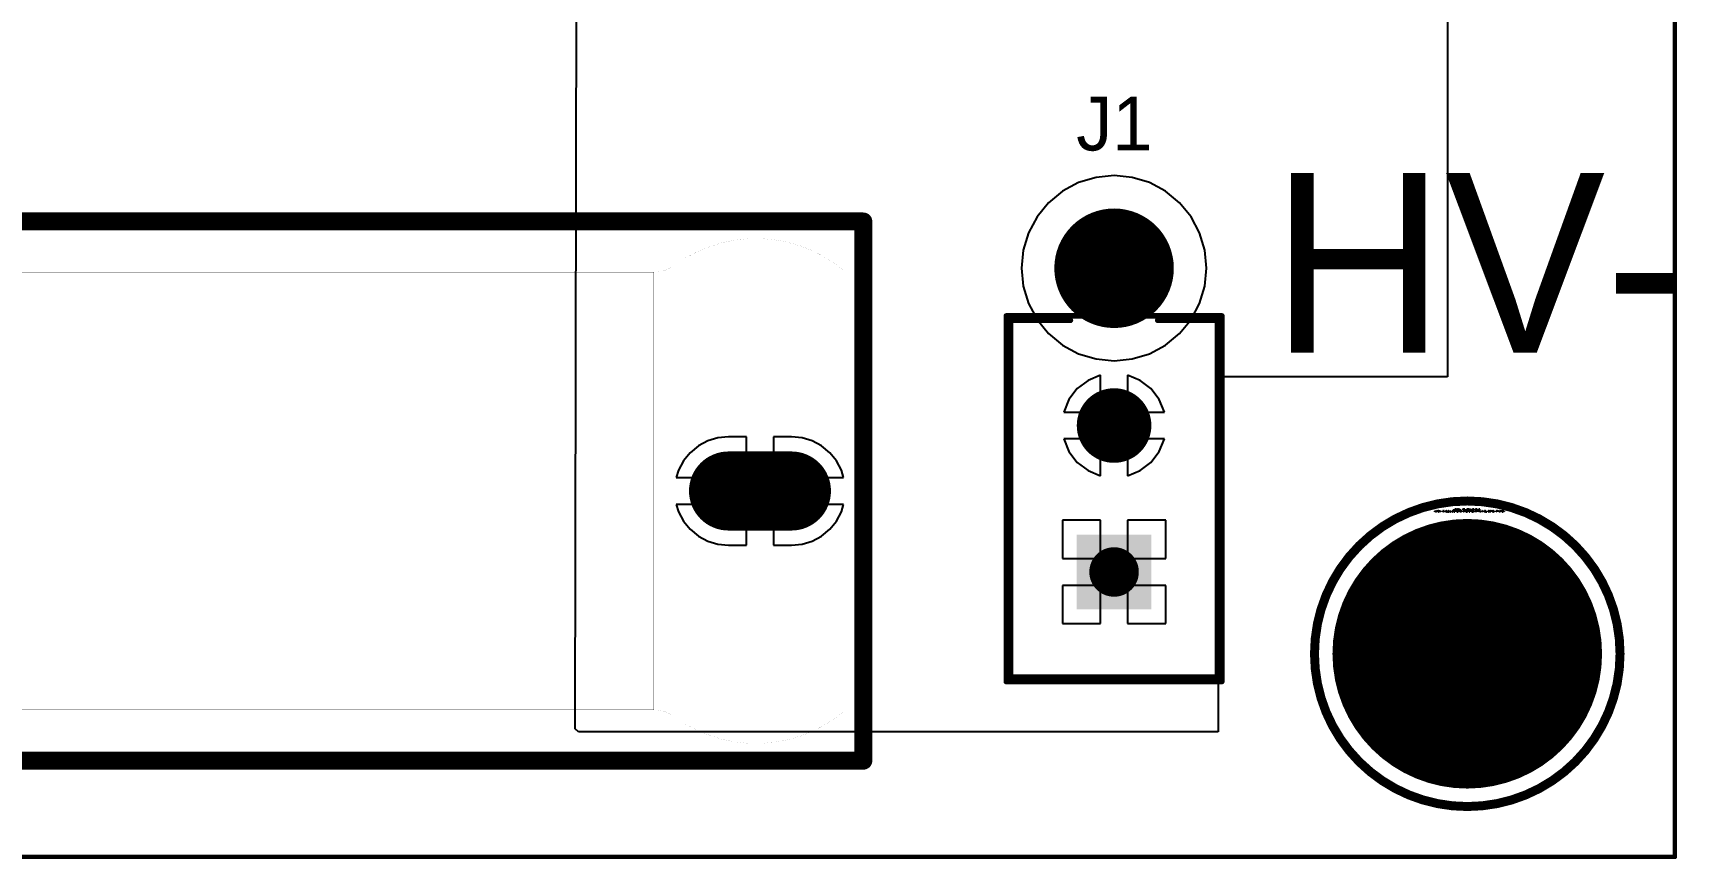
# Model space of a CAD drawing. Header units: millimetres. Extents: x 0 to 5.19, y 0 to 3.53.
# Drawn here: x 3.364 to 5.193, y -0.003 to 0.917 of the extents above; entities that cross this region are included whole.
import ezdxf

# ---------------------------------------------------------------- set-up
doc = ezdxf.new("R2010")
doc.units = ezdxf.units.MM
doc.header["$MEASUREMENT"] = 0
for name, color, linetype in [('BottomLayer', 5, 'Continuous'), ('BottomSolder', 6, 'Continuous'), ('KeepOutLayer', 6, 'Continuous'), ('Mechanical3', 76, 'Continuous'), ('Mechanical32', 56, 'Continuous'), ('Mechanical4', 56, 'Continuous'), ('Mechanical5', 56, 'Continuous'), ('Mechanical6', 56, 'Continuous'), ('Mechanical7', 56, 'Continuous'), ('MultiLayer', 9, 'Continuous'), ('PadHoleLayer', 156, 'Continuous'), ('TopLayer', 1, 'Continuous'), ('TopOverlay', 2, 'Continuous'), ('TopSolder', 216, 'Continuous')]:
    doc.layers.add(name, color=color, linetype=linetype)

# ---------------------------------------------------------------- blocks, each defined once
blk = doc.blocks.new('L25_7')
at = {"layer": 'BottomLayer', "const_width": 0.08}
blk.add_lwpolyline([(1.77, 0.0001), (1.84, 0.0001)], dxfattribs=at)
at = {"layer": 'BottomLayer', "const_width": 0.04}
for points in [[(1.75, 0.0001, 1), (1.79, 0.0001, 1)], [(1.82, 0.0001, 1), (1.86, 0.0001, 1)]]:
    blk.add_lwpolyline(points, format="xyb", close=True, dxfattribs=at)
at = {"layer": 'BottomSolder', "const_width": 0.088}
blk.add_lwpolyline([(1.77, 0.0001), (1.84, 0.0001)], dxfattribs=at)
at = {"layer": 'BottomSolder', "const_width": 0.044}
for points in [[(1.748, 0.0001, 1), (1.792, 0.0001, 1)], [(1.818, 0.0001, 1), (1.862, 0.0001, 1)]]:
    blk.add_lwpolyline(points, format="xyb", close=True, dxfattribs=at)
at = {"layer": 'Mechanical3', "const_width": 0.00005}
for points in [[(1.7102, 0.2514, -0.351487), (1.9005, 0.2436)], [(1.7102, 0.2514, -0.160107), (1.6865, 0.2436)], [(1.6865, -0.2434, -0.160107), (1.7102, -0.2512)], [(1.9005, -0.2434, -0.351487), (1.7102, -0.2512)]]:
    blk.add_lwpolyline(points, format="xyb", dxfattribs=at)
for points in [[(0.1145, 0.2436), (1.6865, 0.2436)], [(1.6865, 0.0001), (1.6865, 0.2436)], [(1.7102, 0.0001), (1.7102, 0.2514)], [(1.9005, 0.0001), (1.9005, 0.2436)], [(1.6865, -0.2434), (1.6865, 0.0001)], [(1.7102, -0.2512), (1.7102, 0.0001)], [(1.7505, -0.0099), (1.7505, 0.0101)], [(1.7505, 0.0101), (1.7605, 0.0101)], [(1.7605, 0.0101), (1.8405, 0.0101)], [(1.7605, -0.0099), (1.7605, 0.0101)], [(1.8405, 0.0101), (1.8505, 0.0101)], [(1.8405, -0.0099), (1.8405, 0.0101)], [(1.8505, -0.0099), (1.8505, 0.0101)], [(1.9005, -0.2434), (1.9005, 0.0001)], [(1.7505, -0.0099), (1.7605, -0.0099)], [(1.7605, -0.0099), (1.8405, -0.0099)], [(1.8405, -0.0099), (1.8505, -0.0099)], [(0.1145, -0.2434), (1.6865, -0.2434)]]:
    blk.add_lwpolyline(points, dxfattribs=at)
at = {"layer": 'Mechanical3', "const_width": 0.000025}
for points in [[(1.6865, 0.2436, 1), (1.6865, 0.2436, 1)], [(1.6865, 0.2436, 1), (1.6865, 0.2436, 1)], [(1.6865, 0.2436, 1), (1.6865, 0.2436, 1)], [(1.7102, 0.2514, 1), (1.7103, 0.2514, 1)], [(1.7102, 0.2514, 1), (1.7103, 0.2514, 1)], [(1.7102, 0.2514, 1), (1.7103, 0.2514, 1)], [(1.9005, 0.2436, 1), (1.9005, 0.2436, 1)], [(1.9005, 0.2436, 1), (1.9005, 0.2436, 1)], [(1.6865, 0.0001, 1), (1.6865, 0.0001, 1)], [(1.6865, 0.0001, 1), (1.6865, 0.0001, 1)], [(1.7102, 0.0001, 1), (1.7103, 0.0001, 1)], [(1.7102, 0.0001, 1), (1.7103, 0.0001, 1)], [(1.7505, 0.0101, 1), (1.7505, 0.0101, 1)], [(1.7505, 0.0101, 1), (1.7505, 0.0101, 1)], [(1.7605, 0.0101, 1), (1.7605, 0.0101, 1)], [(1.7605, 0.0101, 1), (1.7605, 0.0101, 1)], [(1.7605, 0.0101, 1), (1.7605, 0.0101, 1)], [(1.8405, 0.0101, 1), (1.8405, 0.0101, 1)], [(1.8405, 0.0101, 1), (1.8405, 0.0101, 1)], [(1.8405, 0.0101, 1), (1.8405, 0.0101, 1)], [(1.8505, 0.0101, 1), (1.8505, 0.0101, 1)], [(1.8505, 0.0101, 1), (1.8505, 0.0101, 1)], [(1.9005, 0.0001, 1), (1.9005, 0.0001, 1)], [(1.9005, 0.0001, 1), (1.9005, 0.0001, 1)], [(1.7505, -0.0099, 1), (1.7505, -0.0099, 1)], [(1.7505, -0.0099, 1), (1.7505, -0.0099, 1)], [(1.7605, -0.0099, 1), (1.7605, -0.0099, 1)], [(1.7605, -0.0099, 1), (1.7605, -0.0099, 1)], [(1.7605, -0.0099, 1), (1.7605, -0.0099, 1)], [(1.8405, -0.0099, 1), (1.8405, -0.0099, 1)], [(1.8405, -0.0099, 1), (1.8405, -0.0099, 1)], [(1.8405, -0.0099, 1), (1.8405, -0.0099, 1)], [(1.8505, -0.0099, 1), (1.8505, -0.0099, 1)], [(1.8505, -0.0099, 1), (1.8505, -0.0099, 1)], [(1.6865, -0.2434, 1), (1.6865, -0.2434, 1)], [(1.6865, -0.2434, 1), (1.6865, -0.2434, 1)], [(1.6865, -0.2434, 1), (1.6865, -0.2434, 1)], [(1.7102, -0.2512, 1), (1.7103, -0.2512, 1)], [(1.7102, -0.2512, 1), (1.7103, -0.2512, 1)], [(1.7102, -0.2512, 1), (1.7103, -0.2512, 1)], [(1.9005, -0.2434, 1), (1.9005, -0.2434, 1)], [(1.9005, -0.2434, 1), (1.9005, -0.2434, 1)]]:
    blk.add_lwpolyline(points, format="xyb", close=True, dxfattribs=at)
at = {"layer": 'MultiLayer', "const_width": 0.08}
blk.add_lwpolyline([(1.77, 0.0001), (1.84, 0.0001)], dxfattribs=at)
at = {"layer": 'MultiLayer', "const_width": 0.04}
for points in [[(1.75, 0.0001, 1), (1.79, 0.0001, 1)], [(1.82, 0.0001, 1), (1.86, 0.0001, 1)]]:
    blk.add_lwpolyline(points, format="xyb", close=True, dxfattribs=at)
at = {"layer": 'PadHoleLayer', "const_width": 0.0112}
blk.add_lwpolyline([(1.8369, -0.0168), (1.7731, -0.0168, -1), (1.7731, 0.017), (1.8369, 0.017, -1)], format="xyb", close=True, dxfattribs=at)
at = {"layer": 'TopLayer', "const_width": 0.08}
blk.add_lwpolyline([(1.77, 0.0001), (1.84, 0.0001)], dxfattribs=at)
at = {"layer": 'TopLayer', "const_width": 0.04}
for points in [[(1.75, 0.0001, 1), (1.79, 0.0001, 1)], [(1.82, 0.0001, 1), (1.86, 0.0001, 1)]]:
    blk.add_lwpolyline(points, format="xyb", close=True, dxfattribs=at)
at = {"layer": 'TopOverlay', "const_width": 0.02}
for points in [[(-0.12, 0.3), (1.92, 0.3)], [(1.92, -0.3), (1.92, 0.3)], [(-0.12, -0.3), (1.92, -0.3)]]:
    blk.add_lwpolyline(points, dxfattribs=at)
at = {"layer": 'TopOverlay', "const_width": 0.01}
for points in [[(1.915, 0.3, 1), (1.925, 0.3, 1)], [(1.915, 0.3, 1), (1.925, 0.3, 1)], [(1.915, -0.3, 1), (1.925, -0.3, 1)], [(1.915, -0.3, 1), (1.925, -0.3, 1)]]:
    blk.add_lwpolyline(points, format="xyb", close=True, dxfattribs=at)
at = {"layer": 'TopSolder', "const_width": 0.088}
blk.add_lwpolyline([(1.77, 0.0001), (1.84, 0.0001)], dxfattribs=at)
at = {"layer": 'TopSolder', "const_width": 0.044}
for points in [[(1.748, 0.0001, 1), (1.792, 0.0001, 1)], [(1.818, 0.0001, 1), (1.862, 0.0001, 1)]]:
    blk.add_lwpolyline(points, format="xyb", close=True, dxfattribs=at)
blk = doc.blocks.new('MTG_M3_HV_9')
at = {"layer": 'BottomLayer', "const_width": 0.07}
blk.add_lwpolyline([(-0.035, 0, 1), (0.035, 0, 1)], format="xyb", close=True, dxfattribs=at)
at = {"layer": 'BottomSolder', "const_width": 0.15}
blk.add_lwpolyline([(-0.075, 0, 1), (0.075, 0, 1)], format="xyb", close=True, dxfattribs=at)
at = {"layer": 'KeepOutLayer'}
for points, const_width in [([(0.17, 0, 1), (-0.17, 0, 1)], 0.01), ([(-0.1725, 0, 1), (-0.1675, 0, 1)], 0.005), ([(0.1675, 0, 1), (0.1725, 0, 1)], 0.005)]:
    blk.add_lwpolyline(points, format="xyb", close=True, dxfattribs=dict(at, const_width=const_width))
at = {"layer": 'Mechanical3'}
for p, q in [((-0.036, 0.159), (-0.036, 0.158)), ((-0.036, 0.158), (-0.036, 0.1585)), ((-0.036, 0.1585), (-0.0353, 0.1585)), ((-0.0353, 0.1585), (-0.0353, 0.159)), ((-0.0353, 0.159), (-0.0353, 0.158)), ((-0.035, 0.159), (-0.0347, 0.159)), ((-0.0348, 0.158), (-0.035, 0.158)), ((-0.035, 0.158), (-0.0347, 0.158)), ((-0.0347, 0.159), (-0.0348, 0.159)), ((-0.0348, 0.159), (-0.0348, 0.158)), ((-0.034, 0.159), (-0.0342, 0.1588)), ((-0.0342, 0.1588), (-0.0342, 0.1587)), ((-0.0342, 0.1587), (-0.034, 0.1585)), ((-0.034, 0.158), (-0.0342, 0.1582)), ((-0.0337, 0.159), (-0.034, 0.159)), ((-0.034, 0.1585), (-0.0337, 0.1585)), ((-0.0337, 0.158), (-0.034, 0.158)), ((-0.0335, 0.1588), (-0.0337, 0.159)), ((-0.0337, 0.1585), (-0.0335, 0.1583)), ((-0.0335, 0.1582), (-0.0337, 0.158)), ((-0.0335, 0.1583), (-0.0335, 0.1582)), ((-0.0332, 0.159), (-0.0325, 0.159)), ((-0.0325, 0.159), (-0.0328, 0.159)), ((-0.0328, 0.159), (-0.0328, 0.158)), ((-0.032, 0.159), (-0.0322, 0.1588)), ((-0.0322, 0.1588), (-0.0322, 0.1582)), ((-0.0322, 0.1582), (-0.032, 0.158)), ((-0.0317, 0.159), (-0.032, 0.159)), ((-0.032, 0.158), (-0.0317, 0.158)), ((-0.0315, 0.1588), (-0.0317, 0.159)), ((-0.0317, 0.158), (-0.0315, 0.1582)), ((-0.0315, 0.1582), (-0.0315, 0.1588)), ((-0.0312, 0.158), (-0.0312, 0.159)), ((-0.0312, 0.159), (-0.0307, 0.159)), ((-0.0307, 0.1583), (-0.0312, 0.1583)), ((-0.0308, 0.1583), (-0.0305, 0.158)), ((-0.0307, 0.159), (-0.0305, 0.1588)), ((-0.0305, 0.1585), (-0.0307, 0.1583)), ((-0.0305, 0.1588), (-0.0305, 0.1585)), ((-0.0302, 0.159), (-0.0302, 0.1588)), ((-0.0302, 0.1588), (-0.0298, 0.1585)), ((-0.0298, 0.1585), (-0.0295, 0.1588)), ((-0.0298, 0.1585), (-0.0298, 0.158)), ((-0.0295, 0.1588), (-0.0295, 0.159)), ((-0.0292, 0.1587), (-0.029, 0.1587)), ((-0.0292, 0.1585), (-0.0292, 0.1587)), ((-0.029, 0.1585), (-0.0292, 0.1585)), ((-0.0292, 0.1582), (-0.029, 0.1582)), ((-0.0292, 0.158), (-0.0292, 0.1582)), ((-0.029, 0.158), (-0.0292, 0.158)), ((-0.029, 0.1587), (-0.029, 0.1585)), ((-0.029, 0.1582), (-0.029, 0.158)), ((-0.0272, 0.159), (-0.0273, 0.1588)), ((-0.0273, 0.1588), (-0.0273, 0.1587)), ((-0.0273, 0.1587), (-0.0272, 0.1585)), ((-0.0272, 0.158), (-0.0273, 0.1582)), ((-0.0268, 0.159), (-0.0272, 0.159)), ((-0.0272, 0.1585), (-0.0268, 0.1585)), ((-0.0268, 0.158), (-0.0272, 0.158)), ((-0.0267, 0.1588), (-0.0268, 0.159)), ((-0.0268, 0.1585), (-0.0267, 0.1583)), ((-0.0267, 0.1582), (-0.0268, 0.158)), ((-0.0267, 0.1583), (-0.0267, 0.1582)), ((-0.0262, 0.159), (-0.0263, 0.1588)), ((-0.0263, 0.1588), (-0.0263, 0.1587)), ((-0.0263, 0.1587), (-0.0262, 0.1585)), ((-0.0262, 0.158), (-0.0263, 0.1582)), ((-0.0258, 0.159), (-0.0262, 0.159)), ((-0.0262, 0.1585), (-0.0258, 0.1585)), ((-0.0258, 0.158), (-0.0262, 0.158)), ((-0.0257, 0.1588), (-0.0258, 0.159)), ((-0.0258, 0.1585), (-0.0257, 0.1583)), ((-0.0257, 0.1582), (-0.0258, 0.158)), ((-0.0257, 0.1583), (-0.0257, 0.1582)), ((-0.0243, 0.1588), (-0.0242, 0.159)), ((-0.0243, 0.1582), (-0.0243, 0.1588)), ((-0.0242, 0.158), (-0.0243, 0.1582)), ((-0.0242, 0.159), (-0.0238, 0.159)), ((-0.0238, 0.158), (-0.0242, 0.158)), ((-0.0238, 0.159), (-0.0237, 0.1588)), ((-0.0237, 0.1582), (-0.0238, 0.158)), ((-0.0237, 0.1588), (-0.0237, 0.1582)), ((-0.0232, 0.159), (-0.0233, 0.1588)), ((-0.0233, 0.1588), (-0.0233, 0.1587)), ((-0.0233, 0.1587), (-0.0232, 0.1585)), ((-0.0233, 0.1582), (-0.0232, 0.158)), ((-0.0228, 0.159), (-0.0232, 0.159)), ((-0.0232, 0.1585), (-0.0227, 0.1585)), ((-0.0232, 0.158), (-0.0228, 0.158)), ((-0.0227, 0.1588), (-0.0228, 0.159)), ((-0.0228, 0.158), (-0.0227, 0.1582)), ((-0.0227, 0.1582), (-0.0227, 0.1588)), ((-0.0222, 0.159), (-0.0223, 0.1588)), ((-0.0223, 0.158), (-0.022, 0.158)), ((-0.0222, 0.158), (-0.0222, 0.159)), ((-0.022, 0.158), (-0.0222, 0.158)), ((-0.0213, 0.159), (-0.0215, 0.1588)), ((-0.0215, 0.1588), (-0.0215, 0.1587)), ((-0.0215, 0.1587), (-0.0213, 0.1585)), ((-0.0215, 0.1582), (-0.0213, 0.158)), ((-0.021, 0.159), (-0.0213, 0.159)), ((-0.0213, 0.1585), (-0.0208, 0.1585)), ((-0.0213, 0.158), (-0.021, 0.158)), ((-0.0208, 0.1588), (-0.021, 0.159)), ((-0.021, 0.158), (-0.0208, 0.1582)), ((-0.0208, 0.1582), (-0.0208, 0.1588)), ((-0.0203, 0.159), (-0.0205, 0.1588)), ((-0.0205, 0.158), (-0.0202, 0.158)), ((-0.0203, 0.158), (-0.0203, 0.159)), ((-0.0202, 0.158), (-0.0203, 0.158)), ((-0.0197, 0.1588), (-0.0195, 0.159)), ((-0.0195, 0.158), (-0.0197, 0.1582)), ((-0.0195, 0.159), (-0.0192, 0.159)), ((-0.0192, 0.158), (-0.0195, 0.158)), ((-0.0192, 0.1585), (-0.0193, 0.1585)), ((-0.0193, 0.1585), (-0.0192, 0.1585)), ((-0.0192, 0.159), (-0.019, 0.1588)), ((-0.019, 0.1587), (-0.0192, 0.1585)), ((-0.0192, 0.1585), (-0.019, 0.1583)), ((-0.019, 0.1582), (-0.0192, 0.158)), ((-0.019, 0.1588), (-0.019, 0.1587)), ((-0.019, 0.1583), (-0.019, 0.1582)), ((-0.0185, 0.1578), (-0.0187, 0.1577)), ((-0.0183, 0.1582), (-0.0185, 0.1582)), ((-0.0185, 0.1582), (-0.0185, 0.158)), ((-0.0185, 0.1578), (-0.0183, 0.158)), ((-0.0185, 0.158), (-0.0183, 0.158)), ((-0.0183, 0.158), (-0.0185, 0.1578)), ((-0.0183, 0.158), (-0.0183, 0.1582)), ((-0.0165, 0.159), (-0.0167, 0.1588)), ((-0.0167, 0.1588), (-0.0167, 0.1582)), ((-0.0167, 0.1582), (-0.0165, 0.158)), ((-0.0162, 0.159), (-0.0165, 0.159)), ((-0.0165, 0.158), (-0.0162, 0.158)), ((-0.016, 0.1588), (-0.0162, 0.159)), ((-0.0162, 0.158), (-0.016, 0.1582)), ((-0.0157, 0.158), (-0.0157, 0.159)), ((-0.0157, 0.159), (-0.0152, 0.159)), ((-0.0152, 0.1583), (-0.0157, 0.1583)), ((-0.0153, 0.1583), (-0.015, 0.158)), ((-0.0152, 0.159), (-0.015, 0.1588)), ((-0.015, 0.1585), (-0.0152, 0.1583)), ((-0.015, 0.161), (-0.015, 0.16)), ((-0.015, 0.16), (-0.0143, 0.16)), ((-0.015, 0.1588), (-0.015, 0.1585)), ((-0.014, 0.159), (-0.0147, 0.159)), ((-0.0147, 0.159), (-0.0147, 0.158)), ((-0.0147, 0.1585), (-0.0143, 0.1585)), ((-0.0147, 0.158), (-0.014, 0.158)), ((-0.0138, 0.161), (-0.014, 0.1608)), ((-0.014, 0.1608), (-0.014, 0.1602)), ((-0.014, 0.1602), (-0.0138, 0.16)), ((-0.0135, 0.161), (-0.0138, 0.161)), ((-0.0138, 0.16), (-0.0135, 0.16)), ((-0.0137, 0.1587), (-0.0133, 0.159)), ((-0.0137, 0.158), (-0.0137, 0.1587)), ((-0.013, 0.1585), (-0.0137, 0.1585)), ((-0.0133, 0.1608), (-0.0135, 0.161)), ((-0.0135, 0.16), (-0.0133, 0.1602)), ((-0.0133, 0.1602), (-0.0133, 0.1608)), ((-0.0133, 0.159), (-0.013, 0.1587)), ((-0.0128, 0.161), (-0.013, 0.1608)), ((-0.013, 0.1608), (-0.013, 0.1602)), ((-0.013, 0.1602), (-0.0128, 0.16)), ((-0.013, 0.1587), (-0.013, 0.158)), ((-0.013, 0.158), (-0.013, 0.1585)), ((-0.0125, 0.161), (-0.0128, 0.161)), ((-0.0128, 0.16), (-0.0125, 0.16)), ((-0.0127, 0.159), (-0.012, 0.159)), ((-0.0123, 0.1608), (-0.0125, 0.161)), ((-0.0125, 0.16), (-0.0123, 0.1602)), ((-0.012, 0.159), (-0.0123, 0.159)), ((-0.0123, 0.159), (-0.0123, 0.158)), ((-0.012, 0.1607), (-0.0117, 0.161)), ((-0.012, 0.16), (-0.012, 0.1607)), ((-0.0113, 0.1605), (-0.012, 0.1605)), ((-0.0117, 0.161), (-0.0113, 0.1607)), ((-0.011, 0.159), (-0.0117, 0.159)), ((-0.0117, 0.159), (-0.0117, 0.158)), ((-0.0117, 0.1585), (-0.0113, 0.1585)), ((-0.0117, 0.158), (-0.011, 0.158)), ((-0.0113, 0.1607), (-0.0113, 0.16)), ((-0.0113, 0.16), (-0.0113, 0.1605)), ((-0.011, 0.161), (-0.0103, 0.161)), ((-0.0103, 0.161), (-0.0107, 0.161)), ((-0.0107, 0.161), (-0.0107, 0.16)), ((-0.0107, 0.159), (-0.0107, 0.158)), ((-0.0102, 0.159), (-0.0107, 0.159)), ((-0.0107, 0.158), (-0.0102, 0.158)), ((-0.01, 0.1588), (-0.0102, 0.159)), ((-0.0102, 0.158), (-0.01, 0.1582)), ((-0.01, 0.161), (-0.0097, 0.161)), ((-0.0098, 0.16), (-0.01, 0.16)), ((-0.01, 0.16), (-0.0097, 0.16)), ((-0.01, 0.1582), (-0.01, 0.1588)), ((-0.0097, 0.161), (-0.0098, 0.161)), ((-0.0098, 0.161), (-0.0098, 0.16)), ((-0.009, 0.161), (-0.0092, 0.1608)), ((-0.0092, 0.1608), (-0.0092, 0.1602)), ((-0.0092, 0.1602), (-0.009, 0.16)), ((-0.0087, 0.161), (-0.009, 0.161)), ((-0.009, 0.16), (-0.0087, 0.16)), ((-0.0085, 0.1608), (-0.0087, 0.161)), ((-0.0087, 0.16), (-0.0085, 0.1602)), ((-0.0087, 0.158), (-0.0087, 0.159)), ((-0.0087, 0.159), (-0.0082, 0.159)), ((-0.0082, 0.1583), (-0.0087, 0.1583)), ((-0.0085, 0.1602), (-0.0085, 0.1608)), ((-0.0082, 0.16), (-0.0082, 0.161)), ((-0.0082, 0.161), (-0.0075, 0.16)), ((-0.0082, 0.159), (-0.008, 0.1588)), ((-0.008, 0.1585), (-0.0082, 0.1583)), ((-0.008, 0.1588), (-0.008, 0.1585)), ((-0.007, 0.159), (-0.0077, 0.159)), ((-0.0077, 0.159), (-0.0077, 0.158)), ((-0.0077, 0.1585), (-0.0073, 0.1585)), ((-0.0077, 0.158), (-0.007, 0.158)), ((-0.0075, 0.16), (-0.0075, 0.161)), ((-0.0072, 0.1607), (-0.007, 0.1607)), ((-0.0072, 0.1605), (-0.0072, 0.1607)), ((-0.007, 0.1605), (-0.0072, 0.1605)), ((-0.0072, 0.1602), (-0.007, 0.1602)), ((-0.0072, 0.16), (-0.0072, 0.1602)), ((-0.007, 0.16), (-0.0072, 0.16)), ((-0.007, 0.1607), (-0.007, 0.1605)), ((-0.007, 0.1602), (-0.007, 0.16)), ((-0.0067, 0.158), (-0.0067, 0.159)), ((-0.0067, 0.159), (-0.0062, 0.159)), ((-0.0062, 0.1583), (-0.0067, 0.1583)), ((-0.0063, 0.1583), (-0.006, 0.158)), ((-0.0062, 0.159), (-0.006, 0.1588)), ((-0.006, 0.1585), (-0.0062, 0.1583)), ((-0.006, 0.1588), (-0.006, 0.1585)), ((-0.0053, 0.161), (-0.0047, 0.161)), ((-0.0047, 0.161), (-0.005, 0.161)), ((-0.005, 0.161), (-0.005, 0.16)), ((-0.0045, 0.159), (-0.0047, 0.1588)), ((-0.0047, 0.1588), (-0.0047, 0.1587)), ((-0.0047, 0.1587), (-0.0045, 0.1585)), ((-0.0045, 0.158), (-0.0047, 0.1582)), ((-0.0042, 0.159), (-0.0045, 0.159)), ((-0.0045, 0.1585), (-0.0042, 0.1585)), ((-0.0042, 0.158), (-0.0045, 0.158)), ((-0.0042, 0.161), (-0.0043, 0.1608)), ((-0.0043, 0.1608), (-0.0043, 0.1602)), ((-0.0043, 0.1602), (-0.0042, 0.16)), ((-0.0038, 0.161), (-0.0042, 0.161)), ((-0.0042, 0.16), (-0.0038, 0.16)), ((-0.004, 0.1588), (-0.0042, 0.159)), ((-0.0042, 0.1585), (-0.004, 0.1583)), ((-0.004, 0.1582), (-0.0042, 0.158)), ((-0.004, 0.1583), (-0.004, 0.1582)), ((-0.0037, 0.1608), (-0.0038, 0.161)), ((-0.0038, 0.16), (-0.0037, 0.1602)), ((-0.0037, 0.1602), (-0.0037, 0.1608)), ((-0.0037, 0.158), (-0.0037, 0.159)), ((-0.0037, 0.159), (-0.0032, 0.159)), ((-0.0032, 0.1583), (-0.0037, 0.1583)), ((-0.0032, 0.161), (-0.0033, 0.1608)), ((-0.0033, 0.1608), (-0.0033, 0.1602)), ((-0.0033, 0.1602), (-0.0032, 0.16)), ((-0.0028, 0.161), (-0.0032, 0.161)), ((-0.0032, 0.16), (-0.0028, 0.16)), ((-0.0032, 0.159), (-0.003, 0.1588)), ((-0.003, 0.1585), (-0.0032, 0.1583)), ((-0.003, 0.1588), (-0.003, 0.1585)), ((-0.0027, 0.1608), (-0.0028, 0.161)), ((-0.0028, 0.16), (-0.0027, 0.1602)), ((-0.0027, 0.1602), (-0.0027, 0.1608)), ((-0.0027, 0.1587), (-0.0023, 0.159)), ((-0.0027, 0.158), (-0.0027, 0.1587)), ((-0.002, 0.1585), (-0.0027, 0.1585)), ((-0.0023, 0.161), (-0.0023, 0.16)), ((-0.0023, 0.16), (-0.0017, 0.16)), ((-0.0023, 0.159), (-0.002, 0.1587)), ((-0.002, 0.1587), (-0.002, 0.158)), ((-0.002, 0.158), (-0.002, 0.1585)), ((-0.0015, 0.159), (-0.0017, 0.1588)), ((-0.0017, 0.1588), (-0.0017, 0.1582)), ((-0.0017, 0.1582), (-0.0015, 0.158)), ((-0.0012, 0.159), (-0.0015, 0.159)), ((-0.0015, 0.158), (-0.0012, 0.158)), ((-0.0013, 0.1605), (-0.0007, 0.1605)), ((-0.001, 0.1588), (-0.0012, 0.159)), ((-0.0012, 0.158), (-0.001, 0.1582)), ((0, 0.159), (-0.0007, 0.159)), ((-0.0007, 0.159), (-0.0007, 0.158)), ((-0.0007, 0.1585), (-0.0003, 0.1585)), ((-0.0007, 0.158), (0, 0.158)), ((-0.0003, 0.161), (0.0003, 0.161)), ((0.0003, 0.161), (0, 0.161)), ((0, 0.161), (0, 0.16)), ((0.0003, 0.159), (0.001, 0.158)), ((0.001, 0.159), (0.0003, 0.158)), ((0.0013, 0.161), (0.0007, 0.161)), ((0.0007, 0.161), (0.0007, 0.16)), ((0.0007, 0.1605), (0.001, 0.1605)), ((0.0007, 0.16), (0.0013, 0.16)), ((0.0018, 0.161), (0.0017, 0.1608)), ((0.0017, 0.1608), (0.0017, 0.1607)), ((0.0017, 0.1607), (0.0018, 0.1605)), ((0.0018, 0.16), (0.0017, 0.1602)), ((0.0022, 0.161), (0.0018, 0.161)), ((0.0018, 0.1605), (0.0022, 0.1605)), ((0.0022, 0.16), (0.0018, 0.16)), ((0.0023, 0.1608), (0.0022, 0.161)), ((0.0022, 0.1605), (0.0023, 0.1603)), ((0.0023, 0.1602), (0.0022, 0.16)), ((0.0023, 0.1603), (0.0023, 0.1602)), ((0.0023, 0.159), (0.0023, 0.158)), ((0.0028, 0.159), (0.0023, 0.159)), ((0.0028, 0.1585), (0.0023, 0.1585)), ((0.0023, 0.1585), (0.0028, 0.1585)), ((0.0023, 0.158), (0.0028, 0.158)), ((0.0027, 0.161), (0.0033, 0.161)), ((0.003, 0.1588), (0.0028, 0.159)), ((0.0028, 0.1585), (0.003, 0.1587)), ((0.003, 0.1583), (0.0028, 0.1585)), ((0.0028, 0.158), (0.003, 0.1582)), ((0.0033, 0.161), (0.003, 0.161)), ((0.003, 0.161), (0.003, 0.16)), ((0.003, 0.1587), (0.003, 0.1588)), ((0.003, 0.1582), (0.003, 0.1583)), ((0.0033, 0.1587), (0.0037, 0.159)), ((0.0033, 0.158), (0.0033, 0.1587)), ((0.004, 0.1585), (0.0033, 0.1585)), ((0.0037, 0.1605), (0.0043, 0.1605)), ((0.0037, 0.159), (0.004, 0.1587)), ((0.004, 0.1587), (0.004, 0.158)), ((0.004, 0.158), (0.004, 0.1585)), ((0.0045, 0.159), (0.0043, 0.1588)), ((0.0043, 0.1588), (0.0043, 0.1587)), ((0.0043, 0.1587), (0.0045, 0.1585)), ((0.0045, 0.158), (0.0043, 0.1582)), ((0.0048, 0.159), (0.0045, 0.159)), ((0.0045, 0.1585), (0.0048, 0.1585)), ((0.0048, 0.158), (0.0045, 0.158)), ((0.0047, 0.16), (0.0047, 0.161)), ((0.0047, 0.161), (0.005, 0.1607)), ((0.005, 0.1588), (0.0048, 0.159)), ((0.0048, 0.1585), (0.005, 0.1583)), ((0.005, 0.1582), (0.0048, 0.158)), ((0.005, 0.1607), (0.0053, 0.161)), ((0.005, 0.1583), (0.005, 0.1582)), ((0.0053, 0.161), (0.0053, 0.16)), ((0.0053, 0.159), (0.0057, 0.159)), ((0.0055, 0.158), (0.0053, 0.158)), ((0.0053, 0.158), (0.0057, 0.158)), ((0.0057, 0.159), (0.0055, 0.159)), ((0.0055, 0.159), (0.0055, 0.158)), ((0.0057, 0.161), (0.0063, 0.161)), ((0.0063, 0.161), (0.006, 0.161)), ((0.006, 0.161), (0.006, 0.16)), ((0.0063, 0.159), (0.0062, 0.1588)), ((0.0062, 0.1588), (0.0062, 0.1582)), ((0.0062, 0.1582), (0.0063, 0.158)), ((0.0067, 0.159), (0.0063, 0.159)), ((0.0063, 0.158), (0.0067, 0.158)), ((0.0068, 0.161), (0.0067, 0.1608)), ((0.0067, 0.1608), (0.0067, 0.1602)), ((0.0067, 0.1602), (0.0068, 0.16)), ((0.0068, 0.1588), (0.0067, 0.159)), ((0.0067, 0.158), (0.0068, 0.1582)), ((0.0072, 0.161), (0.0068, 0.161)), ((0.0068, 0.16), (0.0072, 0.16)), ((0.0073, 0.1605), (0.007, 0.1605)), ((0.0073, 0.1608), (0.0072, 0.161)), ((0.0072, 0.16), (0.0073, 0.1602)), ((0.0073, 0.1602), (0.0073, 0.1605)), ((0.0077, 0.16), (0.0077, 0.1602)), ((0.0077, 0.1602), (0.0078, 0.1602)), ((0.0078, 0.16), (0.0077, 0.16)), ((0.0078, 0.1602), (0.0078, 0.16)), ((0.0088, 0.159), (0.0082, 0.159)), ((0.0082, 0.159), (0.0082, 0.1585)), ((0.0082, 0.1585), (0.0085, 0.1585)), ((0.0085, 0.1585), (0.0082, 0.1585)), ((0.0082, 0.1585), (0.0082, 0.158)), ((0.0085, 0.16), (0.0085, 0.161)), ((0.0085, 0.161), (0.009, 0.161)), ((0.009, 0.1603), (0.0085, 0.1603)), ((0.009, 0.161), (0.0092, 0.1608)), ((0.0092, 0.1605), (0.009, 0.1603)), ((0.0092, 0.1608), (0.0092, 0.1605)), ((0.0092, 0.158), (0.0098, 0.1587)), ((0.0097, 0.161), (0.0095, 0.1608)), ((0.0095, 0.1608), (0.0095, 0.1602)), ((0.0095, 0.1602), (0.0097, 0.16)), ((0.01, 0.161), (0.0097, 0.161)), ((0.0097, 0.16), (0.01, 0.16)), ((0.0102, 0.1608), (0.01, 0.161)), ((0.01, 0.16), (0.0102, 0.1602)), ((0.0102, 0.158), (0.0102, 0.159)), ((0.0102, 0.159), (0.0107, 0.159)), ((0.0107, 0.1583), (0.0102, 0.1583)), ((0.0105, 0.161), (0.0105, 0.16)), ((0.011, 0.161), (0.0105, 0.161)), ((0.011, 0.1605), (0.0105, 0.1605)), ((0.0105, 0.1605), (0.011, 0.1605)), ((0.0105, 0.16), (0.011, 0.16)), ((0.0107, 0.159), (0.0108, 0.1588)), ((0.0108, 0.1585), (0.0107, 0.1583)), ((0.0108, 0.1588), (0.0108, 0.1585)), ((0.0112, 0.1608), (0.011, 0.161)), ((0.011, 0.1605), (0.0112, 0.1607)), ((0.0112, 0.1603), (0.011, 0.1605)), ((0.011, 0.16), (0.0112, 0.1602)), ((0.0112, 0.1607), (0.0112, 0.1608)), ((0.0112, 0.1602), (0.0112, 0.1603)), ((0.0115, 0.161), (0.0115, 0.16)), ((0.0115, 0.16), (0.0122, 0.16)), ((0.0122, 0.1587), (0.0125, 0.159)), ((0.0122, 0.158), (0.0122, 0.1587)), ((0.0128, 0.1585), (0.0122, 0.1585)), ((0.0125, 0.161), (0.0128, 0.161)), ((0.0127, 0.16), (0.0125, 0.16)), ((0.0125, 0.16), (0.0128, 0.16)), ((0.0125, 0.159), (0.0128, 0.1587)), ((0.0128, 0.161), (0.0127, 0.161)), ((0.0127, 0.161), (0.0127, 0.16)), ((0.0128, 0.1587), (0.0128, 0.158)), ((0.0128, 0.158), (0.0128, 0.1585)), ((0.0132, 0.158), (0.0132, 0.159)), ((0.0132, 0.159), (0.0138, 0.158)), ((0.0133, 0.161), (0.0133, 0.16)), ((0.0138, 0.161), (0.0133, 0.161)), ((0.0138, 0.1605), (0.0133, 0.1605)), ((0.0133, 0.1605), (0.0138, 0.1605)), ((0.0133, 0.16), (0.0138, 0.16)), ((0.014, 0.1608), (0.0138, 0.161)), ((0.0138, 0.1605), (0.014, 0.1607)), ((0.014, 0.1603), (0.0138, 0.1605)), ((0.0138, 0.16), (0.014, 0.1602)), ((0.0138, 0.158), (0.0138, 0.159)), ((0.014, 0.1607), (0.014, 0.1608)), ((0.014, 0.1602), (0.014, 0.1603)), ((0.0142, 0.159), (0.0142, 0.158)), ((0.0147, 0.159), (0.0142, 0.159)), ((0.0142, 0.158), (0.0147, 0.158)), ((0.0148, 0.1588), (0.0147, 0.159)), ((0.0147, 0.158), (0.0148, 0.1582)), ((0.0148, 0.1582), (0.0148, 0.1588)), ((0.0163, 0.159), (0.0162, 0.1588)), ((0.0162, 0.1588), (0.0162, 0.1587)), ((0.0162, 0.1587), (0.0163, 0.1585)), ((0.0163, 0.158), (0.0162, 0.1582)), ((0.0167, 0.159), (0.0163, 0.159)), ((0.0163, 0.1585), (0.0167, 0.1585)), ((0.0167, 0.158), (0.0163, 0.158)), ((0.0168, 0.1588), (0.0167, 0.159)), ((0.0167, 0.1585), (0.0168, 0.1583)), ((0.0168, 0.1582), (0.0167, 0.158)), ((0.0168, 0.1583), (0.0168, 0.1582)), ((0.0172, 0.159), (0.0172, 0.1588)), ((0.0172, 0.1588), (0.0175, 0.1585)), ((0.0175, 0.1585), (0.0178, 0.1588)), ((0.0175, 0.1585), (0.0175, 0.158)), ((0.0178, 0.1588), (0.0178, 0.159)), ((0.0182, 0.158), (0.0182, 0.159)), ((0.0182, 0.159), (0.0185, 0.1587)), ((0.0185, 0.1587), (0.0188, 0.159)), ((0.0188, 0.159), (0.0188, 0.158)), ((0.0192, 0.159), (0.0192, 0.158)), ((0.0197, 0.159), (0.0192, 0.159)), ((0.0197, 0.1585), (0.0192, 0.1585)), ((0.0192, 0.1585), (0.0197, 0.1585)), ((0.0192, 0.158), (0.0197, 0.158)), ((0.0198, 0.1588), (0.0197, 0.159)), ((0.0197, 0.1585), (0.0198, 0.1587)), ((0.0198, 0.1583), (0.0197, 0.1585)), ((0.0197, 0.158), (0.0198, 0.1582)), ((0.0198, 0.1587), (0.0198, 0.1588)), ((0.0198, 0.1582), (0.0198, 0.1583)), ((0.0203, 0.159), (0.0201, 0.1588)), ((0.0201, 0.1588), (0.0201, 0.1582)), ((0.0201, 0.1582), (0.0203, 0.158)), ((0.0206, 0.159), (0.0203, 0.159)), ((0.0203, 0.158), (0.0206, 0.158)), ((0.0208, 0.1588), (0.0206, 0.159)), ((0.0206, 0.158), (0.0208, 0.1582)), ((0.0208, 0.1582), (0.0208, 0.1588)), ((0.0211, 0.159), (0.0211, 0.158)), ((0.0211, 0.158), (0.0218, 0.158)), ((0.0233, 0.159), (0.0231, 0.1588)), ((0.0231, 0.1588), (0.0231, 0.1582)), ((0.0231, 0.1582), (0.0233, 0.158)), ((0.0236, 0.159), (0.0233, 0.159)), ((0.0233, 0.158), (0.0236, 0.158)), ((0.0238, 0.1588), (0.0236, 0.159)), ((0.0236, 0.158), (0.0238, 0.1582)), ((0.0241, 0.158), (0.0241, 0.159)), ((0.0241, 0.159), (0.0246, 0.159)), ((0.0246, 0.1583), (0.0241, 0.1583)), ((0.0245, 0.1583), (0.0248, 0.158)), ((0.0246, 0.159), (0.0248, 0.1588)), ((0.0248, 0.1585), (0.0246, 0.1583)), ((0.0248, 0.1588), (0.0248, 0.1585)), ((0.0258, 0.159), (0.0251, 0.159)), ((0.0251, 0.159), (0.0251, 0.158)), ((0.0251, 0.1585), (0.0255, 0.1585)), ((0.0251, 0.158), (0.0258, 0.158)), ((0.0261, 0.1587), (0.0265, 0.159)), ((0.0261, 0.158), (0.0261, 0.1587)), ((0.0268, 0.1585), (0.0261, 0.1585)), ((0.0265, 0.159), (0.0268, 0.1587)), ((0.0268, 0.1587), (0.0268, 0.158)), ((0.0268, 0.158), (0.0268, 0.1585)), ((0.0271, 0.159), (0.0278, 0.159)), ((0.0278, 0.159), (0.0275, 0.159)), ((0.0275, 0.159), (0.0275, 0.158)), ((0.0281, 0.159), (0.0285, 0.159)), ((0.0283, 0.158), (0.0281, 0.158)), ((0.0281, 0.158), (0.0285, 0.158)), ((0.0285, 0.159), (0.0283, 0.159)), ((0.0283, 0.159), (0.0283, 0.158)), ((0.0291, 0.159), (0.029, 0.1588)), ((0.029, 0.1588), (0.029, 0.1582)), ((0.029, 0.1582), (0.0291, 0.158)), ((0.0295, 0.159), (0.0291, 0.159)), ((0.0291, 0.158), (0.0295, 0.158)), ((0.0296, 0.1588), (0.0295, 0.159)), ((0.0295, 0.158), (0.0296, 0.1582)), ((0.0296, 0.1582), (0.0296, 0.1588)), ((0.03, 0.158), (0.03, 0.159)), ((0.03, 0.159), (0.0306, 0.158)), ((0.0306, 0.158), (0.0306, 0.159)), ((0.0321, 0.159), (0.032, 0.1588)), ((0.032, 0.1588), (0.032, 0.1587)), ((0.032, 0.1587), (0.0321, 0.1585)), ((0.0321, 0.158), (0.032, 0.1582)), ((0.0325, 0.159), (0.0321, 0.159)), ((0.0321, 0.1585), (0.0325, 0.1585)), ((0.0325, 0.158), (0.0321, 0.158)), ((0.0326, 0.1588), (0.0325, 0.159)), ((0.0325, 0.1585), (0.0326, 0.1583)), ((0.0326, 0.1582), (0.0325, 0.158)), ((0.0326, 0.1583), (0.0326, 0.1582)), ((0.033, 0.159), (0.0336, 0.159)), ((0.0336, 0.159), (0.0333, 0.159)), ((0.0333, 0.159), (0.0333, 0.158)), ((0.034, 0.1587), (0.0343, 0.159)), ((0.034, 0.158), (0.034, 0.1587)), ((0.0346, 0.1585), (0.034, 0.1585)), ((0.0343, 0.159), (0.0346, 0.1587)), ((0.0346, 0.1587), (0.0346, 0.158)), ((0.0346, 0.158), (0.0346, 0.1585)), ((0.035, 0.158), (0.035, 0.159)), ((0.035, 0.159), (0.0356, 0.158)), ((0.0356, 0.158), (0.0356, 0.159)), ((0.036, 0.159), (0.036, 0.158)), ((0.0365, 0.159), (0.036, 0.159)), ((0.036, 0.158), (0.0365, 0.158)), ((0.0366, 0.1588), (0.0365, 0.159)), ((0.0365, 0.158), (0.0366, 0.1582)), ((0.0366, 0.1582), (0.0366, 0.1588)), ((0.037, 0.1587), (0.0373, 0.159)), ((0.037, 0.158), (0.037, 0.1587)), ((0.0376, 0.1585), (0.037, 0.1585)), ((0.0373, 0.159), (0.0376, 0.1587)), ((0.0376, 0.1587), (0.0376, 0.158)), ((0.0376, 0.158), (0.0376, 0.1585)), ((0.038, 0.158), (0.038, 0.159)), ((0.038, 0.159), (0.0385, 0.159)), ((0.0385, 0.1583), (0.038, 0.1583)), ((0.0383, 0.1583), (0.0386, 0.158)), ((0.0385, 0.159), (0.0386, 0.1588)), ((0.0386, 0.1585), (0.0385, 0.1583)), ((0.0386, 0.1588), (0.0386, 0.1585)), ((0.039, 0.159), (0.039, 0.158)), ((0.0395, 0.159), (0.039, 0.159)), ((0.039, 0.158), (0.0395, 0.158)), ((0.0396, 0.1588), (0.0395, 0.159)), ((0.0395, 0.158), (0.0396, 0.1582)), ((0.0396, 0.1582), (0.0396, 0.1588)), ((0.0401, 0.159), (0.04, 0.1588)), ((0.04, 0.1588), (0.04, 0.1587)), ((0.04, 0.1587), (0.0401, 0.1585)), ((0.0401, 0.158), (0.04, 0.1582)), ((0.0405, 0.159), (0.0401, 0.159)), ((0.0401, 0.1585), (0.0405, 0.1585)), ((0.0405, 0.158), (0.0401, 0.158)), ((0.0406, 0.1588), (0.0405, 0.159)), ((0.0405, 0.1585), (0.0406, 0.1583)), ((0.0406, 0.1582), (0.0405, 0.158)), ((0.0406, 0.1583), (0.0406, 0.1582)), ((0.041, 0.158), (0.041, 0.1582)), ((0.041, 0.1582), (0.0411, 0.1582)), ((0.0411, 0.158), (0.041, 0.158)), ((0.0411, 0.1582), (0.0411, 0.158))]:
    blk.add_line(p, q, dxfattribs=at)
at = {"layer": 'Mechanical4'}
for points, const_width in [([(0.17, 0, 1), (-0.17, 0, 1)], 0.004), ([(-0.171, 0, 1), (-0.169, 0, 1)], 0.002), ([(0.169, 0, 1), (0.171, 0, 1)], 0.002)]:
    blk.add_lwpolyline(points, format="xyb", close=True, dxfattribs=dict(at, const_width=const_width))
at = {"layer": 'Mechanical5'}
for points, const_width in [([(0.17, 0, 1), (-0.17, 0, 1)], 0.004), ([(-0.171, 0, 1), (-0.169, 0, 1)], 0.002), ([(0.169, 0, 1), (0.171, 0, 1)], 0.002)]:
    blk.add_lwpolyline(points, format="xyb", close=True, dxfattribs=dict(at, const_width=const_width))
at = {"layer": 'Mechanical6', "const_width": 0.004}
for points in [[(0, 0), (0, 0.1)], [(-0.1, 0), (0, 0)], [(0, -0.1), (0, 0)], [(0, 0), (0.1, 0)]]:
    blk.add_lwpolyline(points, dxfattribs=at)
at = {"layer": 'Mechanical6', "const_width": 0.002}
for points in [[(-0.001, 0.1, 1), (0.001, 0.1, 1)], [(-0.101, 0, 1), (-0.099, 0, 1)], [(-0.001, 0, 1), (0.001, 0, 1)], [(-0.001, 0, 1), (0.001, 0, 1)], [(-0.001, 0, 1), (0.001, 0, 1)], [(-0.001, 0, 1), (0.001, 0, 1)], [(0.099, 0, 1), (0.101, 0, 1)], [(-0.001, -0.1, 1), (0.001, -0.1, 1)]]:
    blk.add_lwpolyline(points, format="xyb", close=True, dxfattribs=at)
at = {"layer": 'Mechanical7'}
for p, q in [((-0.044, -0.009), (-0.044, 0.031)), ((-0.044, 0.031), (-0.0307, 0.0177)), ((-0.0307, 0.0177), (-0.0173, 0.031)), ((-0.0173, 0.031), (-0.0173, -0.009)), ((-0.004, 0.031), (0.0226, 0.031)), ((0.0226, 0.031), (0.0093, 0.031)), ((0.0093, 0.031), (0.0093, -0.009)), ((0.0426, 0.031), (0.036, 0.0243)), ((0.036, 0.0243), (0.036, -0.0023)), ((0.056, 0.031), (0.0426, 0.031)), ((0.0626, 0.0243), (0.056, 0.031)), ((0.096, 0.031), (0.076, 0.011)), ((0.096, -0.009), (0.096, 0.031)), ((0.0626, 0.011), (0.0493, 0.011)), ((0.0626, -0.0023), (0.0626, 0.011)), ((0.076, 0.011), (0.1026, 0.011)), ((0.036, -0.0023), (0.0426, -0.009)), ((0.0426, -0.009), (0.056, -0.009)), ((0.056, -0.009), (0.0626, -0.0023))]:
    blk.add_line(p, q, dxfattribs=at)
for points, const_width in [([(0.082, 0, 1), (-0.082, 0, 1)], 0.004), ([(-0.083, 0, 1), (-0.081, 0, 1)], 0.002), ([(0.081, 0, 1), (0.083, 0, 1)], 0.002)]:
    blk.add_lwpolyline(points, format="xyb", close=True, dxfattribs=dict(at, const_width=const_width))
at = {"layer": 'MultiLayer', "const_width": 0.07}
blk.add_lwpolyline([(-0.035, 0, 1), (0.035, 0, 1)], format="xyb", close=True, dxfattribs=at)
at = {"layer": 'PadHoleLayer', "const_width": 0.071}
blk.add_lwpolyline([(-0.0355, 0, 1), (0.0355, 0, 1)], format="xyb", close=True, dxfattribs=at)
at = {"layer": 'TopLayer', "const_width": 0.07}
blk.add_lwpolyline([(-0.035, 0, 1), (0.035, 0, 1)], format="xyb", close=True, dxfattribs=at)
at = {"layer": 'TopSolder', "const_width": 0.15}
blk.add_lwpolyline([(-0.075, 0, 1), (0.075, 0, 1)], format="xyb", close=True, dxfattribs=at)
blk = doc.blocks.new('CON2_1X2_P163_VM_22')
at = {"layer": 'BottomLayer'}
for points, const_width in [([(0.3067, 0, 1), (0.3692, 0, 1)], 0.0625), ([(0.1442, 0, 1), (0.1817, 0, 1)], 0.0375)]:
    blk.add_lwpolyline(points, format="xyb", close=True, dxfattribs=dict(at, const_width=const_width))
blk.add_solid([(-0.0375, -0.0375), (0.0375, -0.0375), (-0.0375, 0.0375), (0.0375, 0.0375)], dxfattribs=at)
at = {"layer": 'BottomSolder'}
for points, const_width in [([(0.3047, 0, 1), (0.3712, 0, 1)], 0.0665), ([(0.1422, 0, 1), (0.1837, 0, 1)], 0.0415)]:
    blk.add_lwpolyline(points, format="xyb", close=True, dxfattribs=dict(at, const_width=const_width))
blk.add_solid([(-0.0415, -0.0415), (0.0415, -0.0415), (-0.0415, 0.0415), (0.0415, 0.0415)], dxfattribs=at)
at = {"layer": 'Mechanical3', "const_width": 0.006}
for points in [[(-0.122, 0.12), (0.285, 0.12)], [(-0.122, 0.12), (-0.122, -0.12)], [(0.285, 0.12), (0.285, -0.12)], [(-0.122, -0.12), (0.285, -0.12)]]:
    blk.add_lwpolyline(points, dxfattribs=at)
at = {"layer": 'Mechanical3', "const_width": 0.003}
for points in [[(-0.1235, 0.12, 1), (-0.1205, 0.12, 1)], [(-0.1235, 0.12, 1), (-0.1205, 0.12, 1)], [(0.2835, 0.12, 1), (0.2865, 0.12, 1)], [(0.2835, 0.12, 1), (0.2865, 0.12, 1)], [(-0.1235, -0.12, 1), (-0.1205, -0.12, 1)], [(-0.1235, -0.12, 1), (-0.1205, -0.12, 1)], [(0.2835, -0.12, 1), (0.2865, -0.12, 1)], [(0.2835, -0.12, 1), (0.2865, -0.12, 1)]]:
    blk.add_lwpolyline(points, format="xyb", close=True, dxfattribs=at)
at = {"layer": 'Mechanical5'}
for p, q in [((0.285, 0.12), (-0.122, 0.12)), ((-0.122, 0.12), (-0.122, -0.12)), ((0.285, -0.12), (0.285, 0.12)), ((-0.122, -0.12), (0.285, -0.12))]:
    blk.add_line(p, q, dxfattribs=at)
at = {"layer": 'MultiLayer'}
for points, const_width in [([(0.3067, 0, 1), (0.3692, 0, 1)], 0.0625), ([(0.1442, 0, 1), (0.1817, 0, 1)], 0.0375)]:
    blk.add_lwpolyline(points, format="xyb", close=True, dxfattribs=dict(at, const_width=const_width))
blk.add_solid([(-0.0375, -0.0375), (0.0375, -0.0375), (-0.0375, 0.0375), (0.0375, 0.0375)], dxfattribs=at)
at = {"layer": 'PadHoleLayer'}
for points, const_width in [([(0.3067, 0, 1), (0.3692, 0, 1)], 0.0625), ([(-0.0138, 0, 1), (0.0138, 0, 1)], 0.0275), ([(0.1492, 0, 1), (0.1767, 0, 1)], 0.0275)]:
    blk.add_lwpolyline(points, format="xyb", close=True, dxfattribs=dict(at, const_width=const_width))
at = {"layer": 'TopLayer'}
for points, const_width in [([(0.3067, 0, 1), (0.3692, 0, 1)], 0.0625), ([(0.1442, 0, 1), (0.1817, 0, 1)], 0.0375)]:
    blk.add_lwpolyline(points, format="xyb", close=True, dxfattribs=dict(at, const_width=const_width))
blk.add_solid([(-0.0375, -0.0375), (0.0375, -0.0375), (-0.0375, 0.0375), (0.0375, 0.0375)], dxfattribs=at)
at = {"layer": 'TopOverlay', "const_width": 0.006}
for points in [[(-0.117, 0.115), (0.28, 0.115)], [(-0.117, 0.115), (-0.117, -0.115)], [(0.28, 0.115), (0.28, 0.0485)], [(0.28, -0.0485), (0.28, -0.115)], [(-0.117, -0.115), (0.28, -0.115)]]:
    blk.add_lwpolyline(points, dxfattribs=at)
at = {"layer": 'TopOverlay', "const_width": 0.003}
for points in [[(-0.1185, 0.115, 1), (-0.1155, 0.115, 1)], [(-0.1185, 0.115, 1), (-0.1155, 0.115, 1)], [(0.2785, 0.115, 1), (0.2815, 0.115, 1)], [(0.2785, 0.115, 1), (0.2815, 0.115, 1)], [(0.2785, 0.0485, 1), (0.2815, 0.0485, 1)], [(0.2785, -0.0485, 1), (0.2815, -0.0485, 1)], [(-0.1185, -0.115, 1), (-0.1155, -0.115, 1)], [(-0.1185, -0.115, 1), (-0.1155, -0.115, 1)], [(0.2785, -0.115, 1), (0.2815, -0.115, 1)], [(0.2785, -0.115, 1), (0.2815, -0.115, 1)]]:
    blk.add_lwpolyline(points, format="xyb", close=True, dxfattribs=at)
at = {"layer": 'TopSolder'}
for points, const_width in [([(0.3047, 0, 1), (0.3712, 0, 1)], 0.0665), ([(0.1422, 0, 1), (0.1837, 0, 1)], 0.0415)]:
    blk.add_lwpolyline(points, format="xyb", close=True, dxfattribs=dict(at, const_width=const_width))
blk.add_solid([(-0.0415, -0.0415), (0.0415, -0.0415), (-0.0415, 0.0415), (0.0415, 0.0415)], dxfattribs=at)

msp = doc.modelspace()

# ---------------------------------------------------------------- linework, layer by layer
at = {"layer": 'Mechanical32', "const_width": 0.005}
for points in [[(5.191, 0), (5.191, 3.526)], [(0, 0), (5.191, 0)]]:
    msp.add_lwpolyline(points, dxfattribs=at)
at = {"layer": 'Mechanical32', "const_width": 0.0025}
msp.add_lwpolyline([(5.1897, 0, 1), (5.1922, 0, 1)], format="xyb", close=True, dxfattribs=at)
msp.add_lwpolyline([(5.1897, 0, 1), (5.1922, 0, 1)], format="xyb", close=True, dxfattribs=at)
at = {"layer": 'TopLayer'}
for p, q in [((3.9675, 0.1425), (3.9706, 1.888)), ((4.938, 1.888), (4.938, 0.534)), ((4.5276, 0.7502), (4.5098, 0.7406)), ((4.5469, 0.756), (4.5276, 0.7502)), ((4.567, 0.758), (4.5469, 0.756)), ((4.5871, 0.756), (4.567, 0.758)), ((4.6064, 0.7502), (4.5871, 0.756)), ((4.6242, 0.7406), (4.6064, 0.7502)), ((4.5098, 0.7406), (4.4942, 0.7278)), ((4.6398, 0.7278), (4.6242, 0.7406)), ((4.4942, 0.7278), (4.4814, 0.7122)), ((4.6526, 0.7122), (4.6398, 0.7278)), ((4.4814, 0.7122), (4.4718, 0.6944)), ((4.6622, 0.6944), (4.6526, 0.7122)), ((4.4718, 0.6944), (4.466, 0.6751)), ((4.668, 0.6751), (4.6622, 0.6944)), ((4.466, 0.6751), (4.464, 0.655)), ((4.67, 0.655), (4.668, 0.6751)), ((4.464, 0.655), (4.466, 0.6349)), ((4.668, 0.6349), (4.67, 0.655)), ((4.466, 0.6349), (4.4718, 0.6156)), ((4.6622, 0.6156), (4.668, 0.6349)), ((4.4718, 0.6156), (4.4814, 0.5978)), ((4.6526, 0.5978), (4.6622, 0.6156)), ((4.4814, 0.5978), (4.4942, 0.5822)), ((4.6398, 0.5822), (4.6526, 0.5978)), ((4.4942, 0.5822), (4.5098, 0.5694)), ((4.5098, 0.5694), (4.5276, 0.5598)), ((4.6064, 0.5598), (4.6242, 0.5694)), ((4.6242, 0.5694), (4.6398, 0.5822)), ((4.5276, 0.5598), (4.5469, 0.554)), ((4.5469, 0.554), (4.567, 0.552)), ((4.567, 0.552), (4.5871, 0.554)), ((4.5871, 0.554), (4.6064, 0.5598)), ((4.552, 0.536), (4.538, 0.5302)), ((4.552, 0.495), (4.552, 0.536)), ((4.552, 0.536), (4.552, 0.536)), ((4.582, 0.536), (4.582, 0.536)), ((4.582, 0.536), (4.582, 0.495)), ((4.596, 0.5302), (4.582, 0.536)), ((4.938, 0.534), (4.683, 0.534)), ((4.683, 0.534), (4.683, 0.139)), ((4.526, 0.521), (4.5168, 0.509)), ((4.538, 0.5302), (4.526, 0.521)), ((4.608, 0.521), (4.596, 0.5302)), ((4.6172, 0.509), (4.608, 0.521)), ((4.5168, 0.509), (4.511, 0.495)), ((4.511, 0.495), (4.511, 0.495)), ((4.511, 0.495), (4.552, 0.495)), ((4.582, 0.495), (4.623, 0.495)), ((4.623, 0.495), (4.6172, 0.509)), ((4.623, 0.495), (4.623, 0.495)), ((4.1149, 0.4628), (4.1045, 0.4572)), ((4.1262, 0.4662), (4.1149, 0.4628)), ((4.138, 0.4674), (4.1262, 0.4662)), ((4.158, 0.4674), (4.138, 0.4674)), ((4.158, 0.4221), (4.158, 0.4674)), ((4.208, 0.4674), (4.188, 0.4674)), ((4.188, 0.4674), (4.188, 0.4221)), ((4.2198, 0.4662), (4.208, 0.4674)), ((4.2311, 0.4628), (4.2198, 0.4662)), ((4.2415, 0.4572), (4.2311, 0.4628)), ((4.552, 0.465), (4.511, 0.465)), ((4.511, 0.465), (4.511, 0.465)), ((4.511, 0.465), (4.5168, 0.451)), ((4.552, 0.424), (4.552, 0.465)), ((4.623, 0.465), (4.582, 0.465)), ((4.582, 0.465), (4.582, 0.424)), ((4.6172, 0.451), (4.623, 0.465)), ((4.623, 0.465), (4.623, 0.465)), ((4.0879, 0.4406), (4.0823, 0.4302)), ((4.0954, 0.4497), (4.0879, 0.4406)), ((4.1045, 0.4572), (4.0954, 0.4497)), ((4.2506, 0.4497), (4.2415, 0.4572)), ((4.2581, 0.4406), (4.2506, 0.4497)), ((4.2637, 0.4302), (4.2581, 0.4406)), ((4.5168, 0.451), (4.526, 0.439)), ((4.608, 0.439), (4.6172, 0.451)), ((4.0823, 0.4302), (4.0799, 0.4221)), ((4.0799, 0.4221), (4.158, 0.4221)), ((4.188, 0.4221), (4.2661, 0.4221)), ((4.2661, 0.4221), (4.2637, 0.4302)), ((4.526, 0.439), (4.538, 0.4298)), ((4.538, 0.4298), (4.552, 0.424)), ((4.552, 0.424), (4.552, 0.424)), ((4.582, 0.424), (4.596, 0.4298)), ((4.582, 0.424), (4.582, 0.424)), ((4.596, 0.4298), (4.608, 0.439)), ((4.158, 0.3921), (4.0799, 0.3921)), ((4.0799, 0.3921), (4.0823, 0.384)), ((4.158, 0.3468), (4.158, 0.3921)), ((4.2661, 0.3921), (4.188, 0.3921)), ((4.188, 0.3921), (4.188, 0.3468)), ((4.2637, 0.384), (4.2661, 0.3921)), ((4.0823, 0.384), (4.0879, 0.3736)), ((4.0879, 0.3736), (4.0954, 0.3645)), ((4.2506, 0.3645), (4.2581, 0.3736)), ((4.2581, 0.3736), (4.2637, 0.384)), ((4.552, 0.3745), (4.5095, 0.3745)), ((4.5095, 0.3745), (4.5095, 0.332)), ((4.552, 0.332), (4.552, 0.3745)), ((4.6245, 0.3745), (4.582, 0.3745)), ((4.582, 0.3745), (4.582, 0.332)), ((4.6245, 0.332), (4.6245, 0.3745)), ((4.0954, 0.3645), (4.1045, 0.357)), ((4.1045, 0.357), (4.1149, 0.3514)), ((4.1149, 0.3514), (4.1262, 0.348)), ((4.1262, 0.348), (4.138, 0.3468)), ((4.208, 0.3468), (4.2198, 0.348)), ((4.2198, 0.348), (4.2311, 0.3514)), ((4.2311, 0.3514), (4.2415, 0.357)), ((4.2415, 0.357), (4.2506, 0.3645)), ((4.138, 0.3468), (4.158, 0.3468)), ((4.188, 0.3468), (4.208, 0.3468)), ((4.5095, 0.332), (4.552, 0.332)), ((4.582, 0.332), (4.6245, 0.332)), ((4.552, 0.302), (4.5095, 0.302)), ((4.5095, 0.302), (4.5095, 0.2595)), ((4.552, 0.2595), (4.552, 0.302)), ((4.6245, 0.302), (4.582, 0.302)), ((4.582, 0.302), (4.582, 0.2595)), ((4.6245, 0.2595), (4.6245, 0.302)), ((4.5095, 0.2595), (4.552, 0.2595)), ((4.582, 0.2595), (4.6245, 0.2595)), ((3.971, 0.139), (3.9675, 0.1425)), ((4.683, 0.139), (3.971, 0.139))]:
    msp.add_line(p, q, dxfattribs=at)

# ---------------------------------------------------------------- block references
for name, p, rotation in [('L25_7', (2.368, 0.407), 360), ('CON2_1X2_P163_VM_22', (4.567, 0.317), 90)]:
    msp.add_blockref(name, p, dxfattribs=dict(rotation=rotation))
msp.add_blockref('MTG_M3_HV_9', (4.96, 0.226))

# ---------------------------------------------------------------- texts
at = {"layer": 'TopOverlay'}
msp.add_text('J1', height=0.06, dxfattribs=at).set_placement((4.5249, 0.786))
msp.add_text('HV-', height=0.2, rotation=360, dxfattribs=at).set_placement((4.7421, 0.561))

doc.saveas('drawing.dxf')
